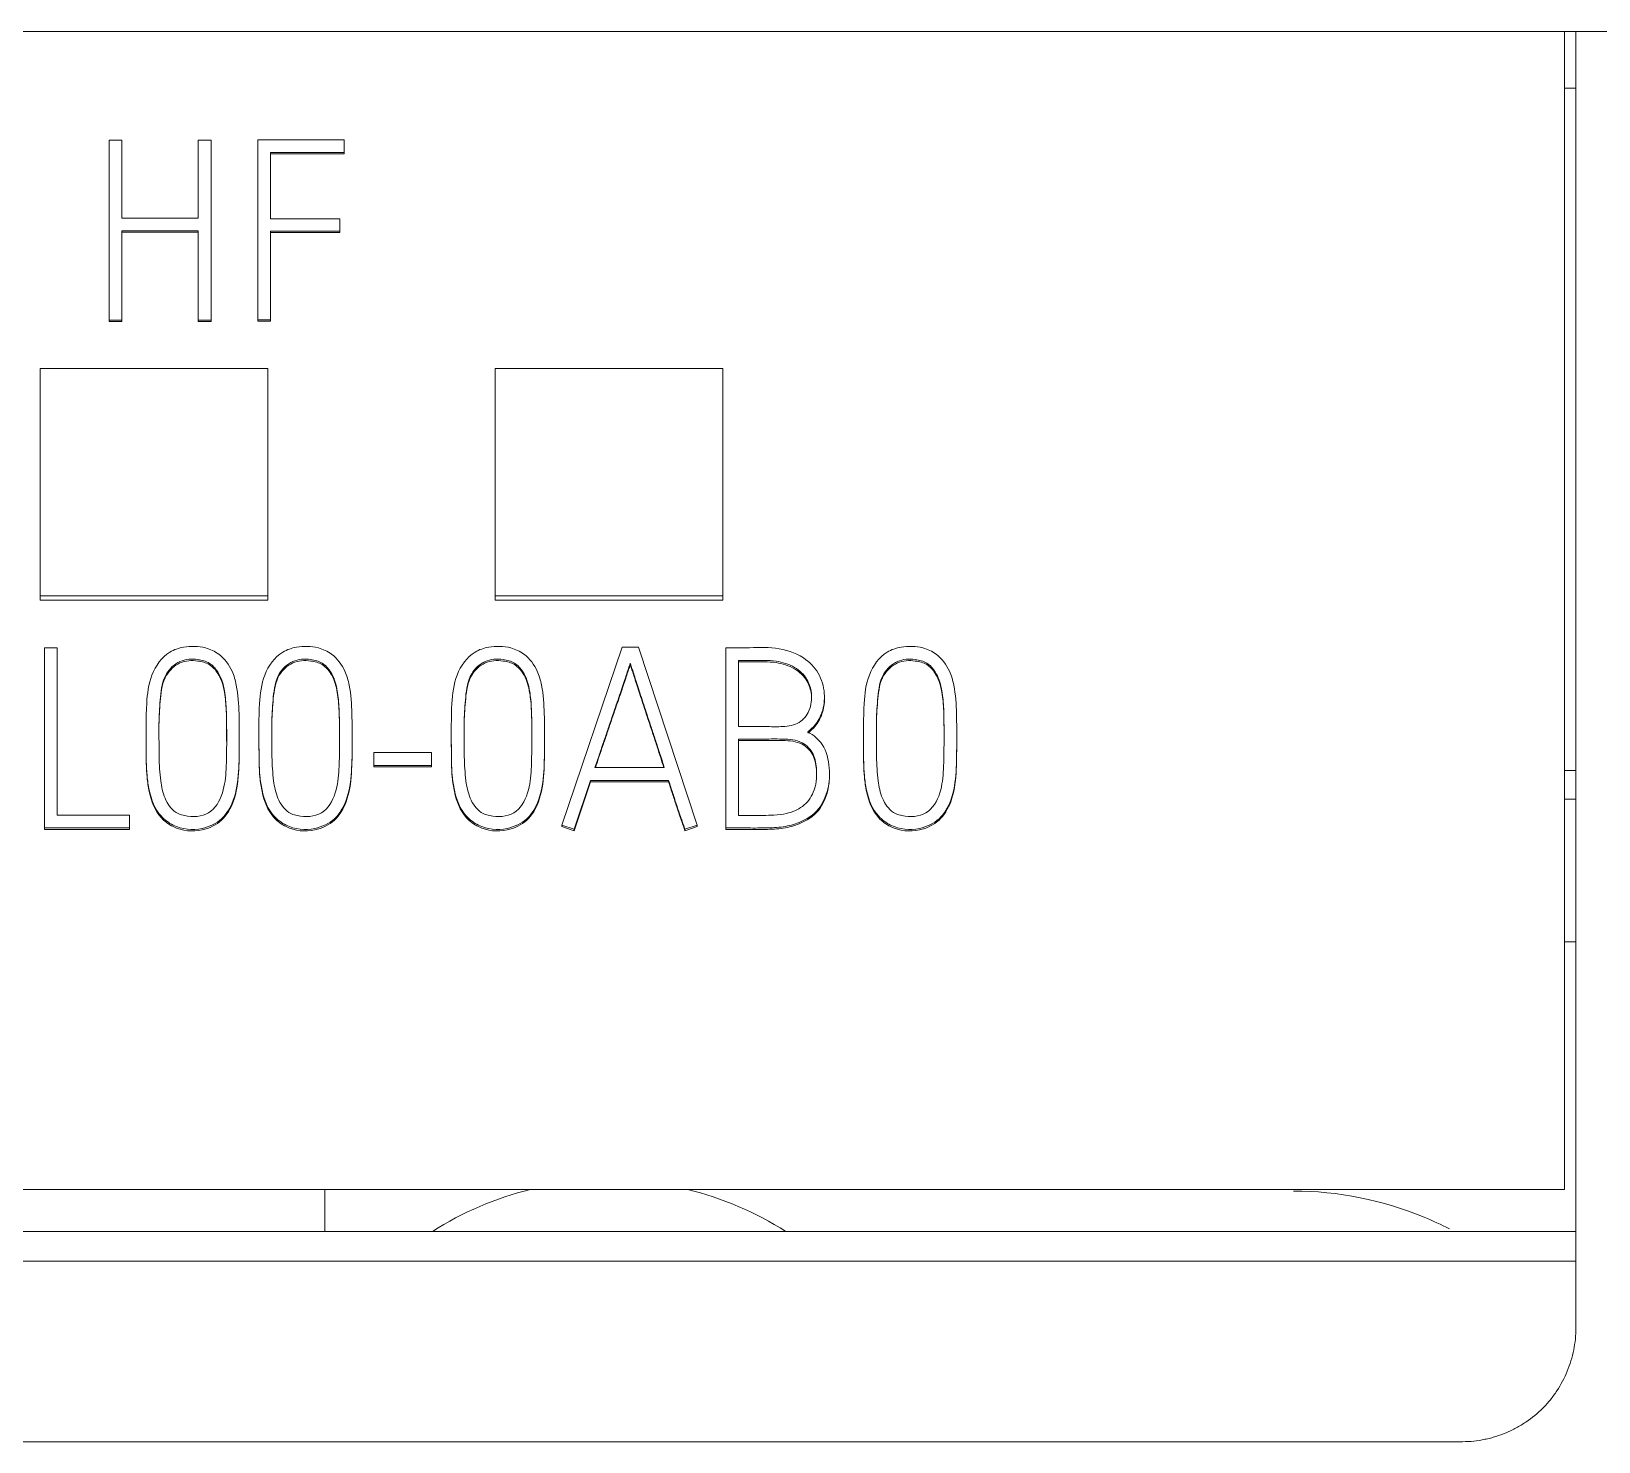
# Model space of a CAD drawing. Header units: millimetres. Extents: x 4137 to 6698, y 1400 to 3585.
# Drawn here: x 5197.37 to 5211.15, y 3360.38 to 3372.78 of the extents above; entities that cross this region are included whole.
import ezdxf

# ---------------------------------------------------------------- set-up
doc = ezdxf.new("R2010")
doc.units = ezdxf.units.MM
doc.layers.add('000-PI-Oprema', color=30, linetype='Continuous', lineweight=5)

msp = doc.modelspace()

# ---------------------------------------------------------------- linework, layer by layer
at = {"layer": '000-PI-Oprema', "color": 0, "linetype": 'ByBlock', "lineweight": 0}
for p, q in [((5210.848, 3372.778), (5186.048, 3372.778)), ((5210.848, 3372.778), (5210.948, 3372.778)), ((5210.848, 3362.595), (5210.848, 3372.778)), ((5215.848, 3372.778), (5210.948, 3372.778)), ((5210.948, 3372.278), (5210.848, 3372.278)), ((5198.054, 3371.822), (5198.054, 3370.24)), ((5198.165, 3371.822), (5198.054, 3371.822)), ((5198.165, 3371.136), (5198.165, 3371.822)), ((5198.949, 3371.822), (5198.835, 3371.822)), ((5198.835, 3371.822), (5198.835, 3371.136)), ((5198.949, 3370.24), (5198.949, 3371.822)), ((5199.359, 3371.825), (5199.359, 3370.242)), ((5200.12, 3371.825), (5199.359, 3371.825)), ((5200.12, 3371.712), (5200.12, 3371.825)), ((5199.472, 3371.131), (5199.472, 3371.712)), ((5199.472, 3371.712), (5200.12, 3371.712)), ((5199.472, 3371.7), (5200.12, 3371.7)), ((5200.12, 3371.712), (5200.12, 3371.7)), ((5198.835, 3371.136), (5198.165, 3371.136)), ((5200.08, 3371.131), (5199.472, 3371.131)), ((5200.08, 3371.021), (5200.08, 3371.131)), ((5198.165, 3370.24), (5198.165, 3371.023)), ((5198.165, 3371.023), (5198.835, 3371.023)), ((5198.165, 3371.011), (5198.835, 3371.011)), ((5198.835, 3371.023), (5198.835, 3370.24)), ((5199.472, 3370.242), (5199.472, 3371.021)), ((5199.472, 3371.021), (5200.08, 3371.021)), ((5199.472, 3371.009), (5200.08, 3371.009)), ((5200.08, 3371.021), (5200.08, 3371.009)), ((5198.054, 3370.24), (5198.165, 3370.24)), ((5198.054, 3370.24), (5198.054, 3370.227)), ((5198.054, 3370.227), (5198.165, 3370.227)), ((5198.165, 3370.24), (5198.165, 3370.227)), ((5198.835, 3370.24), (5198.835, 3370.227)), ((5198.835, 3370.24), (5198.949, 3370.24)), ((5198.835, 3370.227), (5198.949, 3370.227)), ((5198.949, 3370.24), (5198.949, 3370.227)), ((5199.359, 3370.242), (5199.472, 3370.242)), ((5199.359, 3370.242), (5199.359, 3370.229)), ((5199.359, 3370.229), (5199.472, 3370.229)), ((5199.472, 3370.242), (5199.472, 3370.229)), ((5197.448, 3369.814), (5197.448, 3367.815)), ((5199.448, 3369.814), (5197.448, 3369.814)), ((5199.448, 3367.815), (5199.448, 3369.814)), ((5201.448, 3369.814), (5201.448, 3367.815)), ((5203.448, 3369.814), (5201.448, 3369.814)), ((5203.448, 3367.815), (5203.448, 3369.814)), ((5197.448, 3367.815), (5197.448, 3367.777)), ((5197.448, 3367.815), (5199.448, 3367.815)), ((5197.448, 3367.777), (5199.448, 3367.777)), ((5199.448, 3367.815), (5199.448, 3367.777)), ((5201.448, 3367.815), (5201.448, 3367.777)), ((5201.448, 3367.815), (5203.448, 3367.815)), ((5201.448, 3367.777), (5203.448, 3367.777)), ((5203.448, 3367.815), (5203.448, 3367.777)), ((5197.484, 3367.359), (5197.484, 3365.774)), ((5197.597, 3367.359), (5197.484, 3367.359)), ((5197.597, 3365.886), (5197.597, 3367.359)), ((5202.564, 3367.363), (5202.033, 3365.798)), ((5202.706, 3367.363), (5202.564, 3367.363)), ((5203.223, 3365.798), (5202.706, 3367.363)), ((5203.474, 3365.774), (5203.474, 3367.359)), ((5202.635, 3367.222), (5202.635, 3367.21)), ((5203.587, 3367.247), (5203.587, 3366.666)), ((5204.342, 3366.911), (5204.342, 3366.931)), ((5198.378, 3366.625), (5198.378, 3366.612)), ((5199.37, 3366.625), (5199.37, 3366.612)), ((5201.061, 3366.625), (5201.061, 3366.612)), ((5204.685, 3366.625), (5204.685, 3366.612)), ((5199.197, 3366.581), (5199.197, 3366.594)), ((5200.189, 3366.581), (5200.189, 3366.594)), ((5201.88, 3366.581), (5201.88, 3366.594)), ((5203.587, 3366.555), (5203.587, 3365.884)), ((5205.504, 3366.581), (5205.504, 3366.594)), ((5200.38, 3366.437), (5200.38, 3366.324)), ((5200.886, 3366.437), (5200.38, 3366.437)), ((5200.886, 3366.324), (5200.886, 3366.437)), ((5200.38, 3366.324), (5200.38, 3366.312)), ((5200.38, 3366.324), (5200.886, 3366.324)), ((5200.38, 3366.312), (5200.886, 3366.312)), ((5200.886, 3366.324), (5200.886, 3366.312)), ((5202.934, 3366.305), (5202.324, 3366.305)), ((5204.386, 3366.239), (5204.386, 3366.251)), ((5210.848, 3366.278), (5210.948, 3366.278)), ((5202.14, 3365.763), (5202.286, 3366.192)), ((5202.14, 3365.75), (5202.286, 3366.18)), ((5202.286, 3366.192), (5202.286, 3366.18)), ((5202.286, 3366.192), (5202.972, 3366.192)), ((5202.286, 3366.18), (5202.972, 3366.18)), ((5202.972, 3366.192), (5202.972, 3366.18)), ((5210.848, 3366.028), (5210.948, 3366.028)), ((5198.232, 3365.886), (5197.597, 3365.886)), ((5198.232, 3365.774), (5198.232, 3365.886)), ((5202.033, 3365.798), (5202.033, 3365.786)), ((5202.033, 3365.798), (5202.14, 3365.763)), ((5203.114, 3365.763), (5203.223, 3365.798)), ((5203.223, 3365.798), (5203.223, 3365.786)), ((5197.484, 3365.774), (5197.484, 3365.761)), ((5197.484, 3365.774), (5198.232, 3365.774)), ((5197.484, 3365.761), (5198.232, 3365.761)), ((5198.232, 3365.774), (5198.232, 3365.761)), ((5202.033, 3365.786), (5202.14, 3365.75)), ((5202.14, 3365.763), (5202.14, 3365.75)), ((5203.114, 3365.75), (5203.223, 3365.786)), ((5203.114, 3365.763), (5203.114, 3365.75)), ((5203.474, 3365.774), (5203.474, 3365.761)), ((5210.848, 3364.773), (5210.948, 3364.773)), ((5210.848, 3362.595), (5186.048, 3362.595)), ((5199.948, 3362.595), (5199.948, 3362.227)), ((5210.948, 3362.227), (5185.948, 3362.227)), ((5210.948, 3361.964), (5185.948, 3361.964)), ((5186.948, 3360.378), (5209.948, 3360.378)), ((5209.952, 3360.378), (5209.951, 3360.378))]:
    msp.add_line(p, q, dxfattribs=at)
for start, end in [(103.753, 122.3801), (57.6199, 76.247)]:
    msp.add_arc((5202.448, 3359.778), 2.9, start, end, dxfattribs=at)
for points, knots in [([(5210.948, 3361.964), (5210.948, 3364.485), (5210.948, 3368.09), (5210.948, 3371.693), (5210.948, 3372.778)], [0, 0, 0, 0, 0.698854, 1, 1, 1, 1]), ([(5198.708, 3367.363), (5198.666, 3367.356), (5198.542, 3367.315), (5198.407, 3367.123), (5198.375, 3366.825), (5198.379, 3366.529), (5198.379, 3366.274), (5198.408, 3366.064), (5198.469, 3365.899), (5198.65, 3365.764), (5198.853, 3365.746), (5199.056, 3365.841), (5199.166, 3366.034), (5199.197, 3366.268), (5199.197, 3366.522), (5199.198, 3366.777), (5199.186, 3366.989), (5199.134, 3367.175), (5199.042, 3367.3), (5198.882, 3367.373), (5198.772, 3367.375), (5198.708, 3367.363)], [0, 0, 0, 0, 0.03125, 0.09375, 0.15625, 0.25, 0.3125, 0.34375, 0.40625, 0.4375, 0.5, 0.546875, 0.59375, 0.65625, 0.71875, 0.78125, 0.84375, 0.875, 0.921875, 0.953125, 1, 1, 1, 1]), ([(5199.7, 3367.363), (5199.658, 3367.356), (5199.534, 3367.315), (5199.399, 3367.123), (5199.367, 3366.825), (5199.371, 3366.529), (5199.371, 3366.274), (5199.4, 3366.064), (5199.461, 3365.899), (5199.642, 3365.764), (5199.845, 3365.746), (5200.048, 3365.841), (5200.158, 3366.034), (5200.189, 3366.268), (5200.189, 3366.522), (5200.19, 3366.777), (5200.178, 3366.989), (5200.126, 3367.175), (5200.034, 3367.3), (5199.874, 3367.373), (5199.764, 3367.375), (5199.7, 3367.363)], [0, 0, 0, 0, 0.03125, 0.09375, 0.15625, 0.25, 0.3125, 0.34375, 0.40625, 0.4375, 0.5, 0.546875, 0.59375, 0.65625, 0.71875, 0.78125, 0.84375, 0.875, 0.921875, 0.953125, 1, 1, 1, 1]), ([(5201.391, 3367.363), (5201.348, 3367.356), (5201.225, 3367.315), (5201.09, 3367.123), (5201.058, 3366.825), (5201.062, 3366.529), (5201.062, 3366.274), (5201.091, 3366.064), (5201.152, 3365.899), (5201.333, 3365.764), (5201.536, 3365.746), (5201.739, 3365.841), (5201.849, 3366.034), (5201.88, 3366.268), (5201.88, 3366.522), (5201.881, 3366.777), (5201.869, 3366.989), (5201.817, 3367.175), (5201.725, 3367.3), (5201.565, 3367.373), (5201.455, 3367.375), (5201.391, 3367.363)], [0, 0, 0, 0, 0.03125, 0.09375, 0.15625, 0.25, 0.3125, 0.34375, 0.40625, 0.4375, 0.5, 0.546875, 0.59375, 0.65625, 0.71875, 0.78125, 0.84375, 0.875, 0.921875, 0.953125, 1, 1, 1, 1]), ([(5203.474, 3367.359), (5203.533, 3367.359), (5203.679, 3367.356), (5203.912, 3367.37), (5204.146, 3367.298), (5204.301, 3367.143), (5204.351, 3366.962), (5204.334, 3366.8), (5204.271, 3366.686), (5204.219, 3366.638), (5204.195, 3366.619)], [0, 0, 0, 0, 0.121799, 0.300471, 0.478612, 0.608153, 0.736749, 0.853072, 0.938599, 1, 1, 1, 1]), ([(5205.015, 3367.363), (5204.972, 3367.356), (5204.848, 3367.315), (5204.714, 3367.123), (5204.682, 3366.825), (5204.686, 3366.529), (5204.685, 3366.274), (5204.715, 3366.064), (5204.775, 3365.899), (5204.957, 3365.764), (5205.159, 3365.746), (5205.363, 3365.841), (5205.473, 3366.034), (5205.504, 3366.268), (5205.504, 3366.522), (5205.505, 3366.777), (5205.493, 3366.989), (5205.441, 3367.175), (5205.349, 3367.3), (5205.189, 3367.373), (5205.079, 3367.375), (5205.015, 3367.363)], [0, 0, 0, 0, 0.03125, 0.09375, 0.15625, 0.25, 0.3125, 0.34375, 0.40625, 0.4375, 0.5, 0.546875, 0.59375, 0.65625, 0.71875, 0.78125, 0.84375, 0.875, 0.921875, 0.953125, 1, 1, 1, 1]), ([(5198.934, 3367.223), (5198.904, 3367.241), (5198.816, 3367.264), (5198.67, 3367.256), (5198.528, 3367.122), (5198.502, 3366.923), (5198.489, 3366.717), (5198.492, 3366.539), (5198.492, 3366.364), (5198.501, 3366.205), (5198.534, 3366.033), (5198.618, 3365.908), (5198.778, 3365.862), (5198.97, 3365.89), (5199.071, 3366.111), (5199.087, 3366.348), (5199.087, 3366.596), (5199.085, 3366.824), (5199.069, 3366.999), (5199.026, 3367.135), (5198.964, 3367.204), (5198.934, 3367.223)], [0, 0, 0, 0, 0.03125, 0.078125, 0.125, 0.1875, 0.25, 0.3125, 0.34375, 0.40625, 0.453125, 0.5, 0.53125, 0.59375, 0.65625, 0.71875, 0.8125, 0.875, 0.921875, 0.96875, 1, 1, 1, 1]), ([(5198.934, 3367.21), (5198.904, 3367.228), (5198.816, 3367.251), (5198.67, 3367.243), (5198.528, 3367.109), (5198.502, 3366.91), (5198.492, 3366.747), (5198.491, 3366.65), (5198.491, 3366.623)], [0, 0, 0, 0, 0.114194, 0.285486, 0.456777, 0.685166, 0.913555, 1, 1, 1, 1]), ([(5199.086, 3366.536), (5199.086, 3366.563), (5199.086, 3366.661), (5199.085, 3366.811), (5199.069, 3366.987), (5199.026, 3367.122), (5198.964, 3367.191), (5198.934, 3367.21)], [0, 0, 0, 0, 0.115044, 0.410029, 0.631268, 0.852507, 1, 1, 1, 1]), ([(5199.926, 3367.223), (5199.896, 3367.241), (5199.808, 3367.264), (5199.662, 3367.256), (5199.52, 3367.122), (5199.494, 3366.923), (5199.481, 3366.717), (5199.484, 3366.539), (5199.484, 3366.364), (5199.493, 3366.205), (5199.526, 3366.033), (5199.61, 3365.908), (5199.77, 3365.862), (5199.962, 3365.89), (5200.063, 3366.111), (5200.079, 3366.348), (5200.079, 3366.596), (5200.077, 3366.824), (5200.061, 3366.999), (5200.018, 3367.135), (5199.956, 3367.204), (5199.926, 3367.223)], [0, 0, 0, 0, 0.03125, 0.078125, 0.125, 0.1875, 0.25, 0.3125, 0.34375, 0.40625, 0.453125, 0.5, 0.53125, 0.59375, 0.65625, 0.71875, 0.8125, 0.875, 0.921875, 0.96875, 1, 1, 1, 1]), ([(5199.926, 3367.21), (5199.896, 3367.228), (5199.808, 3367.251), (5199.662, 3367.243), (5199.52, 3367.109), (5199.494, 3366.91), (5199.484, 3366.747), (5199.483, 3366.65), (5199.483, 3366.623)], [0, 0, 0, 0, 0.114194, 0.285486, 0.456777, 0.685166, 0.913555, 1, 1, 1, 1]), ([(5200.078, 3366.536), (5200.078, 3366.563), (5200.078, 3366.661), (5200.077, 3366.811), (5200.061, 3366.987), (5200.018, 3367.122), (5199.956, 3367.191), (5199.926, 3367.21)], [0, 0, 0, 0, 0.115044, 0.410029, 0.631268, 0.852507, 1, 1, 1, 1]), ([(5201.617, 3367.223), (5201.587, 3367.241), (5201.499, 3367.264), (5201.353, 3367.256), (5201.211, 3367.122), (5201.185, 3366.923), (5201.172, 3366.717), (5201.175, 3366.539), (5201.175, 3366.364), (5201.184, 3366.205), (5201.217, 3366.033), (5201.301, 3365.908), (5201.461, 3365.862), (5201.653, 3365.89), (5201.754, 3366.111), (5201.769, 3366.348), (5201.77, 3366.596), (5201.768, 3366.824), (5201.752, 3366.999), (5201.709, 3367.135), (5201.647, 3367.204), (5201.617, 3367.223)], [0, 0, 0, 0, 0.03125, 0.078125, 0.125, 0.1875, 0.25, 0.3125, 0.34375, 0.40625, 0.453125, 0.5, 0.53125, 0.59375, 0.65625, 0.71875, 0.8125, 0.875, 0.921875, 0.96875, 1, 1, 1, 1]), ([(5201.617, 3367.21), (5201.587, 3367.228), (5201.499, 3367.251), (5201.353, 3367.243), (5201.211, 3367.109), (5201.185, 3366.91), (5201.175, 3366.747), (5201.174, 3366.65), (5201.174, 3366.623)], [0, 0, 0, 0, 0.114194, 0.285486, 0.456777, 0.685166, 0.913555, 1, 1, 1, 1]), ([(5201.769, 3366.536), (5201.769, 3366.563), (5201.769, 3366.661), (5201.768, 3366.811), (5201.752, 3366.987), (5201.709, 3367.122), (5201.647, 3367.191), (5201.617, 3367.21)], [0, 0, 0, 0, 0.115044, 0.410029, 0.631268, 0.852507, 1, 1, 1, 1]), ([(5202.324, 3366.305), (5202.335, 3366.337), (5202.357, 3366.402), (5202.39, 3366.501), (5202.424, 3366.6), (5202.457, 3366.697), (5202.488, 3366.79), (5202.519, 3366.878), (5202.547, 3366.959), (5202.572, 3367.034), (5202.593, 3367.099), (5202.611, 3367.152), (5202.625, 3367.192), (5202.632, 3367.214), (5202.635, 3367.222)], [0, 0, 0, 0, 0.106118, 0.213594, 0.322428, 0.429305, 0.530911, 0.627246, 0.716632, 0.797389, 0.869519, 0.929228, 0.972722, 1, 1, 1, 1]), ([(5202.328, 3366.305), (5202.338, 3366.333), (5202.358, 3366.394), (5202.39, 3366.488), (5202.424, 3366.587), (5202.457, 3366.684), (5202.488, 3366.778), (5202.519, 3366.865), (5202.547, 3366.947), (5202.572, 3367.021), (5202.593, 3367.086), (5202.611, 3367.14), (5202.625, 3367.18), (5202.632, 3367.201), (5202.635, 3367.21)], [0, 0, 0, 0, 0.09357, 0.202554, 0.312916, 0.421294, 0.524326, 0.622014, 0.712654, 0.794544, 0.867687, 0.928234, 0.972339, 1, 1, 1, 1]), ([(5202.635, 3367.222), (5202.637, 3367.214), (5202.645, 3367.192), (5202.657, 3367.152), (5202.675, 3367.099), (5202.696, 3367.034), (5202.72, 3366.959), (5202.746, 3366.878), (5202.775, 3366.79), (5202.806, 3366.697), (5202.838, 3366.6), (5202.871, 3366.501), (5202.903, 3366.402), (5202.924, 3366.337), (5202.934, 3366.305)], [0, 0, 0, 0, 0.027336, 0.070868, 0.130595, 0.202708, 0.283396, 0.372662, 0.4689, 0.570509, 0.677489, 0.786433, 0.893936, 1, 1, 1, 1]), ([(5202.635, 3367.21), (5202.637, 3367.201), (5202.645, 3367.18), (5202.657, 3367.14), (5202.675, 3367.086), (5202.696, 3367.021), (5202.72, 3366.947), (5202.746, 3366.865), (5202.775, 3366.777), (5202.806, 3366.684), (5202.838, 3366.587), (5202.871, 3366.488), (5202.901, 3366.394), (5202.921, 3366.333), (5202.93, 3366.305)], [0, 0, 0, 0, 0.02772, 0.071862, 0.132428, 0.205553, 0.287375, 0.377893, 0.475483, 0.578518, 0.686999, 0.797473, 0.906485, 1, 1, 1, 1]), ([(5203.587, 3366.666), (5203.635, 3366.666), (5203.72, 3366.665), (5203.85, 3366.666), (5203.979, 3366.661), (5204.124, 3366.684), (5204.222, 3366.807), (5204.237, 3366.951), (5204.194, 3367.093), (5204.079, 3367.199), (5203.905, 3367.253), (5203.737, 3367.245), (5203.627, 3367.247), (5203.587, 3367.247)], [0, 0, 0, 0, 0.089881, 0.159215, 0.241238, 0.333496, 0.41712, 0.515535, 0.593949, 0.688978, 0.794399, 0.924872, 1, 1, 1, 1]), ([(5204.229, 3366.909), (5204.229, 3366.922), (5204.225, 3366.977), (5204.194, 3367.081), (5204.079, 3367.186), (5203.905, 3367.241), (5203.737, 3367.232), (5203.627, 3367.234), (5203.587, 3367.234)], [0, 0, 0, 0, 0.046506, 0.200835, 0.387866, 0.595348, 0.852137, 1, 1, 1, 1]), ([(5205.241, 3367.223), (5205.211, 3367.241), (5205.123, 3367.264), (5204.977, 3367.256), (5204.834, 3367.122), (5204.809, 3366.923), (5204.796, 3366.717), (5204.799, 3366.539), (5204.799, 3366.364), (5204.808, 3366.205), (5204.841, 3366.033), (5204.925, 3365.908), (5205.085, 3365.862), (5205.277, 3365.89), (5205.378, 3366.111), (5205.393, 3366.348), (5205.393, 3366.596), (5205.392, 3366.824), (5205.376, 3366.999), (5205.333, 3367.135), (5205.271, 3367.204), (5205.241, 3367.223)], [0, 0, 0, 0, 0.03125, 0.078125, 0.125, 0.1875, 0.25, 0.3125, 0.34375, 0.40625, 0.453125, 0.5, 0.53125, 0.59375, 0.65625, 0.71875, 0.8125, 0.875, 0.921875, 0.96875, 1, 1, 1, 1]), ([(5205.241, 3367.21), (5205.211, 3367.228), (5205.123, 3367.251), (5204.977, 3367.243), (5204.834, 3367.109), (5204.809, 3366.91), (5204.799, 3366.747), (5204.798, 3366.65), (5204.798, 3366.623)], [0, 0, 0, 0, 0.114194, 0.285486, 0.456777, 0.685166, 0.913555, 1, 1, 1, 1]), ([(5205.393, 3366.536), (5205.393, 3366.563), (5205.393, 3366.661), (5205.392, 3366.811), (5205.376, 3366.987), (5205.333, 3367.122), (5205.271, 3367.191), (5205.241, 3367.21)], [0, 0, 0, 0, 0.115044, 0.410029, 0.631268, 0.852507, 1, 1, 1, 1]), ([(5204.342, 3366.913), (5204.342, 3366.866), (5204.329, 3366.779), (5204.271, 3366.673), (5204.219, 3366.625), (5204.195, 3366.607)], [0, 0, 0, 0, 0.39415, 0.746816, 1, 1, 1, 1]), ([(5204.195, 3366.619), (5204.248, 3366.589), (5204.346, 3366.508), (5204.394, 3366.31), (5204.381, 3366.113), (5204.302, 3365.926), (5204.142, 3365.822), (5203.976, 3365.779), (5203.817, 3365.773), (5203.648, 3365.774), (5203.532, 3365.774), (5203.474, 3365.774)], [0, 0, 0, 0, 0.103943, 0.238103, 0.352261, 0.47238, 0.599265, 0.688206, 0.785795, 0.892897, 1, 1, 1, 1]), ([(5198.378, 3366.612), (5198.378, 3366.566), (5198.379, 3366.435), (5198.379, 3366.261), (5198.408, 3366.051), (5198.469, 3365.886), (5198.65, 3365.751), (5198.853, 3365.733), (5199.056, 3365.828), (5199.166, 3366.021), (5199.197, 3366.255), (5199.197, 3366.449), (5199.197, 3366.557), (5199.197, 3366.581)], [0, 0, 0, 0, 0.065476, 0.18556, 0.245602, 0.365686, 0.425728, 0.545812, 0.635875, 0.725938, 0.846022, 0.966106, 1, 1, 1, 1]), ([(5199.37, 3366.612), (5199.37, 3366.566), (5199.371, 3366.435), (5199.371, 3366.261), (5199.4, 3366.051), (5199.461, 3365.886), (5199.642, 3365.751), (5199.845, 3365.733), (5200.048, 3365.828), (5200.158, 3366.021), (5200.189, 3366.255), (5200.189, 3366.449), (5200.189, 3366.557), (5200.189, 3366.581)], [0, 0, 0, 0, 0.065476, 0.18556, 0.245602, 0.365686, 0.425728, 0.545812, 0.635875, 0.725938, 0.846022, 0.966106, 1, 1, 1, 1]), ([(5201.061, 3366.612), (5201.061, 3366.566), (5201.062, 3366.435), (5201.062, 3366.261), (5201.091, 3366.051), (5201.152, 3365.886), (5201.333, 3365.751), (5201.536, 3365.733), (5201.739, 3365.828), (5201.849, 3366.021), (5201.88, 3366.255), (5201.88, 3366.449), (5201.88, 3366.557), (5201.88, 3366.581)], [0, 0, 0, 0, 0.065476, 0.18556, 0.245602, 0.365686, 0.425728, 0.545812, 0.635875, 0.725938, 0.846022, 0.966106, 1, 1, 1, 1]), ([(5203.587, 3365.884), (5203.626, 3365.884), (5203.73, 3365.885), (5203.87, 3365.883), (5204.023, 3365.898), (5204.157, 3365.953), (5204.266, 3366.095), (5204.278, 3366.265), (5204.257, 3366.426), (5204.144, 3366.547), (5203.966, 3366.558), (5203.781, 3366.555), (5203.651, 3366.555), (5203.587, 3366.555)], [0, 0, 0, 0, 0.066156, 0.175169, 0.23737, 0.32413, 0.412445, 0.52466, 0.605148, 0.683631, 0.78156, 0.89078, 1, 1, 1, 1]), ([(5204.273, 3366.235), (5204.273, 3366.247), (5204.271, 3366.307), (5204.257, 3366.414), (5204.144, 3366.534), (5203.966, 3366.546), (5203.781, 3366.542), (5203.651, 3366.543), (5203.587, 3366.543)], [0, 0, 0, 0, 0.039686, 0.202294, 0.36085, 0.558693, 0.779347, 1, 1, 1, 1]), ([(5204.685, 3366.612), (5204.685, 3366.566), (5204.686, 3366.435), (5204.685, 3366.261), (5204.715, 3366.051), (5204.775, 3365.886), (5204.957, 3365.751), (5205.159, 3365.733), (5205.363, 3365.828), (5205.473, 3366.021), (5205.504, 3366.255), (5205.504, 3366.449), (5205.504, 3366.557), (5205.504, 3366.581)], [0, 0, 0, 0, 0.065476, 0.18556, 0.245602, 0.365686, 0.425728, 0.545812, 0.635875, 0.725938, 0.846022, 0.966106, 1, 1, 1, 1]), ([(5204.386, 3366.24), (5204.386, 3366.194), (5204.374, 3366.085), (5204.302, 3365.913), (5204.142, 3365.81), (5203.976, 3365.766), (5203.817, 3365.76), (5203.648, 3365.762), (5203.532, 3365.761), (5203.474, 3365.761)], [0, 0, 0, 0, 0.115677, 0.279669, 0.452899, 0.574324, 0.707557, 0.853779, 1, 1, 1, 1]), ([(5202.972, 3366.192), (5202.978, 3366.172), (5202.99, 3366.133), (5203.009, 3366.077), (5203.026, 3366.024), (5203.042, 3365.975), (5203.057, 3365.93), (5203.072, 3365.887), (5203.087, 3365.845), (5203.101, 3365.803), (5203.11, 3365.776), (5203.114, 3365.763)], [0, 0, 0, 0, 0.138948, 0.27018, 0.393699, 0.508312, 0.612826, 0.707241, 0.810993, 0.908573, 1, 1, 1, 1]), ([(5202.972, 3366.18), (5202.978, 3366.16), (5202.99, 3366.121), (5203.009, 3366.064), (5203.026, 3366.011), (5203.042, 3365.962), (5203.057, 3365.918), (5203.072, 3365.874), (5203.087, 3365.832), (5203.101, 3365.791), (5203.11, 3365.763), (5203.114, 3365.75)], [0, 0, 0, 0, 0.138948, 0.27018, 0.393699, 0.508312, 0.612826, 0.707241, 0.810993, 0.908573, 1, 1, 1, 1]), ([(5209.836, 3362.249), (5209.763, 3362.286), (5209.332, 3362.485), (5208.858, 3362.582), (5208.465, 3362.582), (5208.465, 3362.582), (5208.465, 3362.582)], [0, 0, 0, 0, 0.171752, 1, 1, 1, 1, 1, 1]), ([(5210.948, 3361.378), (5210.948, 3361.571), (5210.948, 3361.766), (5210.948, 3361.962), (5210.948, 3361.964)], [0, 0, 0, 0, 0.989298, 1, 1, 1, 1]), ([(5210.948, 3361.378), (5210.948, 3361.312), (5210.941, 3361.248), (5210.922, 3361.153), (5210.914, 3361.121), (5210.895, 3361.059), (5210.884, 3361.028), (5210.847, 3360.937), (5210.817, 3360.88), (5210.763, 3360.799), (5210.744, 3360.772), (5210.703, 3360.721), (5210.681, 3360.697), (5210.612, 3360.627), (5210.562, 3360.586), (5210.48, 3360.532), (5210.452, 3360.514), (5210.394, 3360.483), (5210.335, 3360.455), (5210.274, 3360.433), (5210.227, 3360.419), (5210.212, 3360.414), (5210.18, 3360.406), (5210.164, 3360.402), (5210.083, 3360.385), (5210.018, 3360.378), (5209.952, 3360.378)], [0, 0, 0, 0, 0.125, 0.125, 0.1875, 0.1875, 0.25, 0.25, 0.375, 0.375, 0.4375, 0.4375, 0.5, 0.5, 0.625, 0.625, 0.6875, 0.6875, 0.75, 0.8125, 0.8125, 0.84375, 0.84375, 0.875, 0.875, 1, 1, 1, 1])]:
    msp.add_open_spline(points, degree=3, knots=knots, dxfattribs=at)
msp.add_open_spline([(5209.948, 3360.378), (5209.949, 3360.378), (5209.95, 3360.378), (5209.951, 3360.378)], degree=3, dxfattribs=at)

doc.saveas('drawing.dxf')
